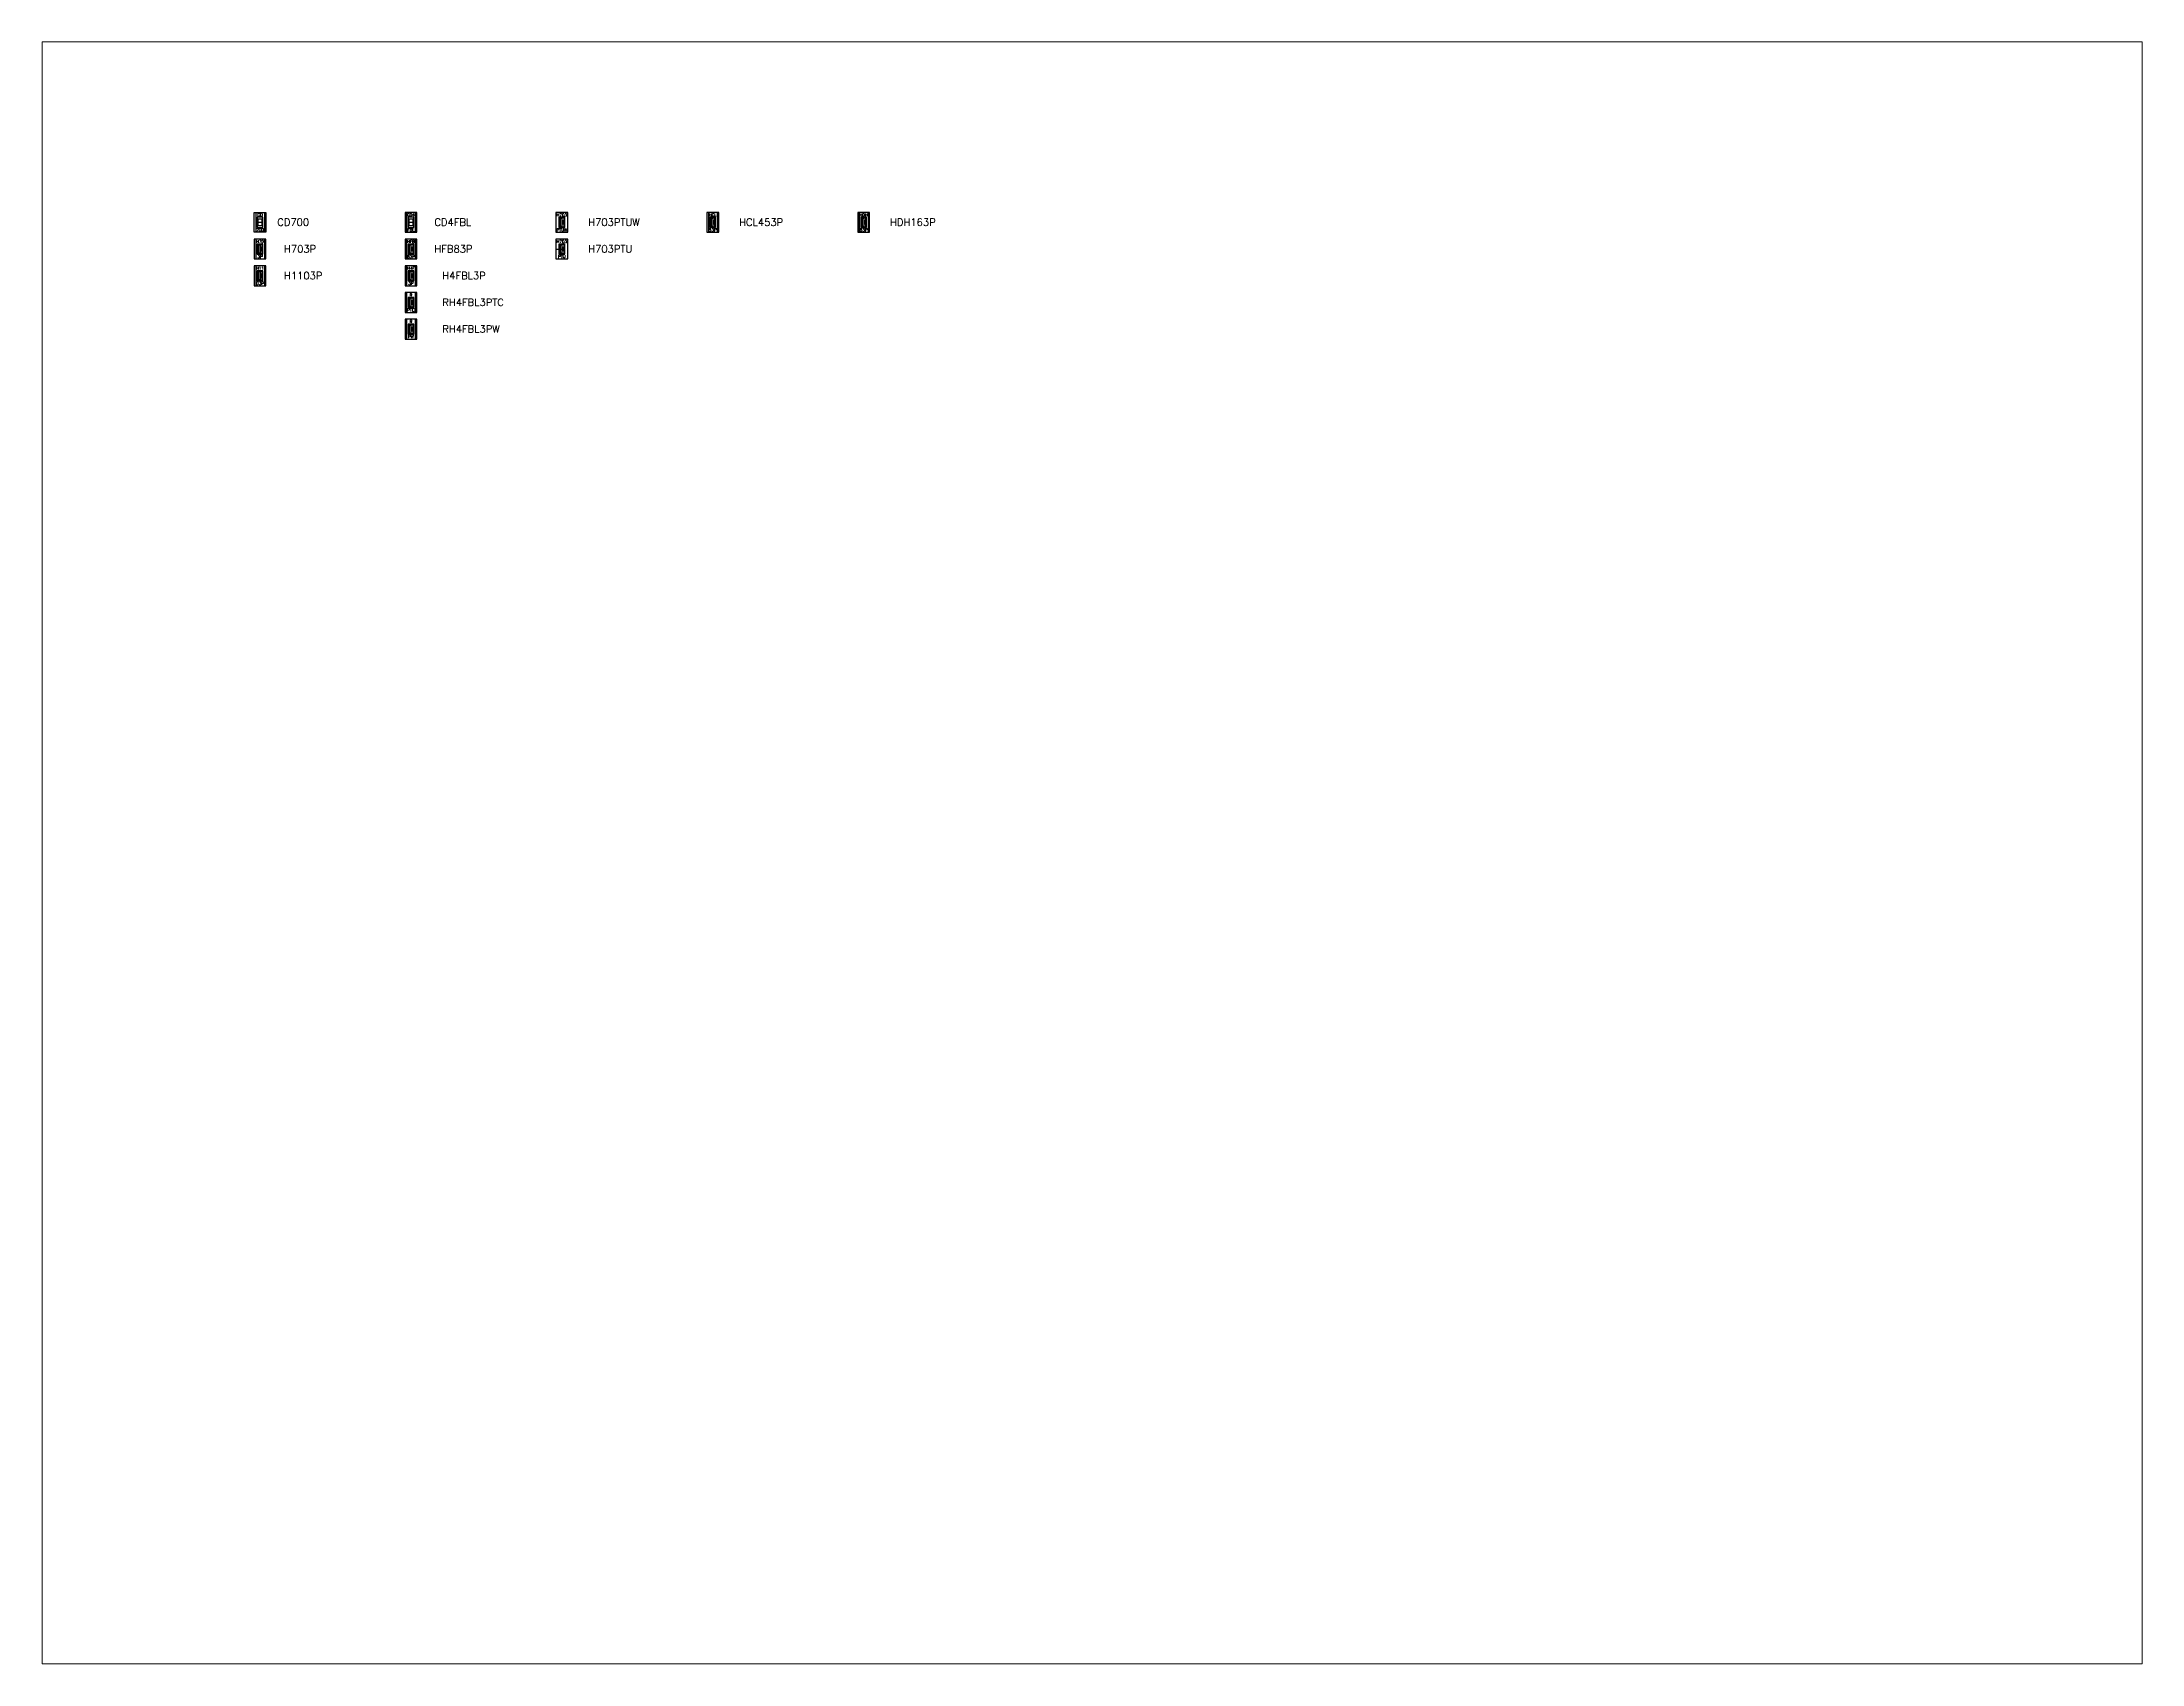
# Paper-space layout 'Pass and Seymour' of a CAD drawing. Header units: inches. Extents: x 4.4 to 39.5, y 3.4 to 30.5.
import ezdxf
from ezdxf.enums import TextEntityAlignment as Align

# ---------------------------------------------------------------- set-up
doc = ezdxf.new("R2010")
doc.units = ezdxf.units.IN
doc.header["$MEASUREMENT"] = 0
doc.layers.add('WATTSTOPPER', color=160, linetype='Continuous')
doc.styles.add('ROMANC', font='COMPLEX.SHX')
doc.styles.add('WS8th', font='complex.shx', dxfattribs={"height": 0.1875})

# ---------------------------------------------------------------- blocks, each defined once
blk = doc.blocks.new('key_PS-CD700')
at = {"layer": 'WATTSTOPPER'}
for p, q in [((-0.073, 0.166), (-0.073, -0.166)), ((0.073, 0.166), (0.073, -0.166))]:
    blk.add_line(p, q, dxfattribs=at)
for points in [[(-0.099, 0.166), (0.099, 0.166), (0.099, -0.166), (-0.099, -0.166)], [(-0.048, -0.084), (0.048, -0.084), (0.048, 0.084), (-0.048, 0.084)], [(-0.037, -0.053), (0.037, -0.053), (0.037, 0.053), (-0.037, 0.053)], [(0.032, 0.005), (0.032, -0.005), (-0.032, -0.005), (-0.032, 0.005)]]:
    blk.add_lwpolyline(points, close=True, dxfattribs=at)
at = {"layer": 'WATTSTOPPER', "style": 'ROMANC'}
for s, p in [('CD', (0, 0.126)), ('700', (0, -0.126))]:
    blk.add_text(s, height=0.0515, dxfattribs=at).set_placement(p, align=Align.MIDDLE_CENTER)
at = {"layer": 'WATTSTOPPER', "style": 'WS8th'}
blk.add_attdef('LEGEND_WATTSTOPPER', (0.288, -0.059), '', height=0.122, dxfattribs=at)
blk = doc.blocks.new('key_PS-H703PTUW')
at = {"layer": 'WATTSTOPPER'}
for points in [[(-0.099, -0.166), (0.099, -0.166), (0.099, 0.166), (-0.099, 0.166)], [(-0.048, -0.084), (0.048, -0.084), (0.048, 0.084), (-0.048, 0.084)], [(-0.037, -0.074), (0.037, -0.074), (0.037, 0.074), (-0.037, 0.074)], [(-0.027, -0.063), (0.006, -0.063), (0.006, 0.063), (-0.027, 0.063)], [(0.027, -0.032), (0.017, -0.032), (0.017, 0.032), (0.027, 0.032)]]:
    blk.add_lwpolyline(points, close=True, dxfattribs=at)
at = {"layer": 'WATTSTOPPER', "style": 'ROMANC'}
for s, p in [('H703', (0, 0.126)), ('PTUW', (0, -0.126))]:
    blk.add_text(s, height=0.0489, dxfattribs=at).set_placement(p, align=Align.MIDDLE_CENTER)
at = {"layer": 'WATTSTOPPER', "style": 'WS8th'}
blk.add_attdef('LEGEND_WATTSTOPPER', (0.442, -0.059), '', height=0.122, dxfattribs=at)
blk = doc.blocks.new('key_PS-CD4FBL')
at = {"layer": 'WATTSTOPPER'}
for p, q in [((-0.073, 0.166), (-0.073, -0.166)), ((0.073, 0.166), (0.073, -0.166))]:
    blk.add_line(p, q, dxfattribs=at)
for points in [[(-0.099, -0.166), (0.099, -0.166), (0.099, 0.166), (-0.099, 0.166)], [(-0.048, -0.084), (0.048, -0.084), (0.048, 0.084), (-0.048, 0.084)], [(-0.037, -0.053), (0.037, -0.053), (0.037, 0.053), (-0.037, 0.053)], [(0.032, 0.005), (0.032, -0.005), (-0.032, -0.005), (-0.032, 0.005)]]:
    blk.add_lwpolyline(points, close=True, dxfattribs=at)
at = {"layer": 'WATTSTOPPER', "style": 'ROMANC'}
for s, height, p in [('CD4', 0.0463, (0, 0.126)), ('FBL', 0.0515, (0, -0.126))]:
    blk.add_text(s, height=height, dxfattribs=at).set_placement(p, align=Align.MIDDLE_CENTER)
at = {"layer": 'WATTSTOPPER', "style": 'WS8th'}
blk.add_attdef('LEGEND_WATTSTOPPER', (0.393, -0.059), '', height=0.122, dxfattribs=at)
blk = doc.blocks.new('key_PS-H703P')
at = {"layer": 'WATTSTOPPER'}
for p, q in [((-0.073, 0.166), (-0.073, -0.166)), ((0.073, 0.166), (0.073, -0.166))]:
    blk.add_line(p, q, dxfattribs=at)
for points in [[(-0.099, -0.166), (0.099, -0.166), (0.099, 0.166), (-0.099, 0.166)], [(-0.048, -0.084), (0.048, -0.084), (0.048, 0.084), (-0.048, 0.084)], [(-0.037, -0.074), (0.037, -0.074), (0.037, 0.074), (-0.037, 0.074)], [(-0.027, -0.063), (0.006, -0.063), (0.006, 0.063), (-0.027, 0.063)], [(0.027, -0.032), (0.017, -0.032), (0.017, 0.032), (0.027, 0.032)]]:
    blk.add_lwpolyline(points, close=True, dxfattribs=at)
at = {"layer": 'WATTSTOPPER', "style": 'ROMANC'}
for s, height, p in [('H70', 0.0463, (0, 0.126)), ('3P', 0.0515, (0, -0.126))]:
    blk.add_text(s, height=height, dxfattribs=at).set_placement(p, align=Align.MIDDLE_CENTER)
at = {"layer": 'WATTSTOPPER', "style": 'WS8th'}
blk.add_attdef('LEGEND_WATTSTOPPER', (0.401, -0.059), '', height=0.122, dxfattribs=at)
blk = doc.blocks.new('key_PS-H1103P')
at = {"layer": 'WATTSTOPPER'}
for p, q in [((-0.073, 0.166), (-0.073, -0.166)), ((0.073, 0.166), (0.073, -0.166))]:
    blk.add_line(p, q, dxfattribs=at)
for points in [[(-0.099, -0.166), (0.099, -0.166), (0.099, 0.166), (-0.099, 0.166)], [(-0.048, -0.084), (0.048, -0.084), (0.048, 0.084), (-0.048, 0.084)], [(-0.037, -0.074), (0.037, -0.074), (0.037, 0.074), (-0.037, 0.074)], [(-0.027, -0.063), (0.006, -0.063), (0.006, 0.063), (-0.027, 0.063)], [(0.027, -0.032), (0.017, -0.032), (0.017, 0.032), (0.027, 0.032)]]:
    blk.add_lwpolyline(points, close=True, dxfattribs=at)
at = {"layer": 'WATTSTOPPER', "style": 'ROMANC'}
for s, height, p in [('H11', 0.0463, (0, 0.126)), ('03P', 0.0515, (0, -0.126))]:
    blk.add_text(s, height=height, dxfattribs=at).set_placement(p, align=Align.MIDDLE_CENTER)
at = {"layer": 'WATTSTOPPER', "style": 'WS8th'}
blk.add_attdef('LEGEND_WATTSTOPPER', (0.401, -0.059), '', height=0.122, dxfattribs=at)
blk = doc.blocks.new('key_PS-HFB83P')
at = {"layer": 'WATTSTOPPER'}
for p, q in [((-0.073, 0.166), (-0.073, -0.166)), ((0.073, 0.166), (0.073, -0.166))]:
    blk.add_line(p, q, dxfattribs=at)
for points in [[(-0.099, -0.166), (0.099, -0.166), (0.099, 0.166), (-0.099, 0.166)], [(-0.048, -0.084), (0.048, -0.084), (0.048, 0.084), (-0.048, 0.084)], [(-0.037, -0.074), (0.037, -0.074), (0.037, 0.074), (-0.037, 0.074)], [(-0.027, -0.063), (0.006, -0.063), (0.006, 0.063), (-0.027, 0.063)], [(0.027, -0.032), (0.017, -0.032), (0.017, 0.032), (0.027, 0.032)]]:
    blk.add_lwpolyline(points, close=True, dxfattribs=at)
at = {"layer": 'WATTSTOPPER', "style": 'ROMANC'}
for s, height, p in [('HFB', 0.0463, (0, 0.126)), ('83P', 0.0515, (0, -0.126))]:
    blk.add_text(s, height=height, dxfattribs=at).set_placement(p, align=Align.MIDDLE_CENTER)
at = {"layer": 'WATTSTOPPER', "style": 'WS8th'}
blk.add_attdef('LEGEND_WATTSTOPPER', (0.393, -0.059), '', height=0.122, dxfattribs=at)
blk = doc.blocks.new('key_PS-H4FBL3P')
at = {"layer": 'WATTSTOPPER'}
for p, q in [((-0.073, 0.166), (-0.073, -0.166)), ((0.073, 0.166), (0.073, -0.166))]:
    blk.add_line(p, q, dxfattribs=at)
for points in [[(-0.099, -0.166), (0.099, -0.166), (0.099, 0.166), (-0.099, 0.166)], [(-0.048, -0.084), (0.048, -0.084), (0.048, 0.084), (-0.048, 0.084)], [(-0.037, -0.074), (0.037, -0.074), (0.037, 0.074), (-0.037, 0.074)], [(-0.027, -0.063), (0.006, -0.063), (0.006, 0.063), (-0.027, 0.063)], [(0.027, -0.032), (0.017, -0.032), (0.017, 0.032), (0.027, 0.032)]]:
    blk.add_lwpolyline(points, close=True, dxfattribs=at)
at = {"layer": 'WATTSTOPPER', "style": 'ROMANC'}
for s, height, p in [('H4F', 0.0463, (0, 0.126)), ('3P', 0.0515, (0, -0.126))]:
    blk.add_text(s, height=height, dxfattribs=at).set_placement(p, align=Align.MIDDLE_CENTER)
at = {"layer": 'WATTSTOPPER', "style": 'WS8th'}
blk.add_attdef('LEGEND_WATTSTOPPER', (0.526, -0.059), '', height=0.122, dxfattribs=at)
blk = doc.blocks.new('key_PS-H703PTU')
at = {"layer": 'WATTSTOPPER'}
for points in [[(-0.099, -0.166), (0.099, -0.166), (0.099, 0.166), (-0.099, 0.166)], [(-0.048, -0.084), (0.048, -0.084), (0.048, 0.084), (-0.048, 0.084)], [(-0.037, -0.074), (0.037, -0.074), (0.037, 0.074), (-0.037, 0.074)], [(-0.027, -0.063), (0.006, -0.063), (0.006, 0.063), (-0.027, 0.063)], [(0.027, -0.032), (0.017, -0.032), (0.017, 0.032), (0.027, 0.032)]]:
    blk.add_lwpolyline(points, close=True, dxfattribs=at)
at = {"layer": 'WATTSTOPPER', "style": 'ROMANC'}
for s, p in [('H703', (0, 0.126)), ('PTU', (0, -0.126))]:
    blk.add_text(s, height=0.0489, dxfattribs=at).set_placement(p, align=Align.MIDDLE_CENTER)
at = {"layer": 'WATTSTOPPER', "style": 'WS8th'}
blk.add_attdef('LEGEND_WATTSTOPPER', (0.442, -0.059), '', height=0.122, dxfattribs=at)
blk = doc.blocks.new('key_PS-HCL453P')
at = {"layer": 'WATTSTOPPER'}
for p, q in [((-0.073, 0.166), (-0.073, -0.166)), ((0.073, 0.166), (0.073, -0.166))]:
    blk.add_line(p, q, dxfattribs=at)
for points in [[(-0.099, -0.166), (0.099, -0.166), (0.099, 0.166), (-0.099, 0.166)], [(-0.048, -0.084), (0.048, -0.084), (0.048, 0.084), (-0.048, 0.084)], [(-0.037, -0.074), (0.037, -0.074), (0.037, 0.074), (-0.037, 0.074)], [(-0.027, -0.063), (0.006, -0.063), (0.006, 0.063), (-0.027, 0.063)], [(0.027, -0.032), (0.017, -0.032), (0.017, 0.032), (0.027, 0.032)]]:
    blk.add_lwpolyline(points, close=True, dxfattribs=at)
at = {"layer": 'WATTSTOPPER', "style": 'ROMANC'}
for s, height, p in [('HCL', 0.0463, (0, 0.126)), ('53P', 0.0515, (0, -0.126))]:
    blk.add_text(s, height=height, dxfattribs=at).set_placement(p, align=Align.MIDDLE_CENTER)
at = {"layer": 'WATTSTOPPER', "style": 'WS8th'}
blk.add_attdef('LEGEND_WATTSTOPPER', (0.442, -0.059), '', height=0.122, dxfattribs=at)
blk = doc.blocks.new('key_PS-HDH163P')
at = {"layer": 'WATTSTOPPER'}
for p, q in [((-0.073, 0.166), (-0.073, -0.166)), ((0.073, 0.166), (0.073, -0.166))]:
    blk.add_line(p, q, dxfattribs=at)
for points in [[(-0.099, -0.166), (0.099, -0.166), (0.099, 0.166), (-0.099, 0.166)], [(-0.048, -0.084), (0.048, -0.084), (0.048, 0.084), (-0.048, 0.084)], [(-0.037, -0.074), (0.037, -0.074), (0.037, 0.074), (-0.037, 0.074)], [(-0.027, -0.063), (0.006, -0.063), (0.006, 0.063), (-0.027, 0.063)], [(0.027, -0.032), (0.017, -0.032), (0.017, 0.032), (0.027, 0.032)]]:
    blk.add_lwpolyline(points, close=True, dxfattribs=at)
at = {"layer": 'WATTSTOPPER', "style": 'ROMANC'}
for s, height, p in [('HDH', 0.0463, (0, 0.126)), ('63P', 0.0515, (0, -0.126))]:
    blk.add_text(s, height=height, dxfattribs=at).set_placement(p, align=Align.MIDDLE_CENTER)
at = {"layer": 'WATTSTOPPER', "style": 'WS8th'}
blk.add_attdef('LEGEND_WATTSTOPPER', (0.442, -0.059), '', height=0.122, dxfattribs=at)
blk = doc.blocks.new('key_RH4FBL3PTC')
at = {"layer": 'WATTSTOPPER'}
for p, q in [((-0.073, 0.166), (-0.073, -0.166)), ((0.073, 0.166), (0.073, -0.166))]:
    blk.add_line(p, q, dxfattribs=at)
for points in [[(-0.099, -0.166), (0.099, -0.166), (0.099, 0.166), (-0.099, 0.166)], [(-0.048, -0.084), (0.048, -0.084), (0.048, 0.084), (-0.048, 0.084)], [(-0.037, -0.074), (0.037, -0.074), (0.037, 0.074), (-0.037, 0.074)], [(-0.027, -0.063), (0.006, -0.063), (0.006, 0.063), (-0.027, 0.063)], [(0.027, -0.032), (0.017, -0.032), (0.017, 0.032), (0.027, 0.032)]]:
    blk.add_lwpolyline(points, close=True, dxfattribs=at)
at = {"layer": 'WATTSTOPPER', "style": 'ROMANC'}
for s, height, p in [('R', 0.0463, (0, 0.126)), ('PTC', 0.0515, (0, -0.126))]:
    blk.add_text(s, height=height, dxfattribs=at).set_placement(p, align=Align.MIDDLE_CENTER)
at = {"layer": 'WATTSTOPPER', "style": 'WS8th'}
blk.add_attdef('LEGEND_WATTSTOPPER', (0.526, -0.059), '', height=0.122, dxfattribs=at)
blk = doc.blocks.new('key_RH4FBL3PW')
at = {"layer": 'WATTSTOPPER'}
for p, q in [((-0.073, 0.166), (-0.073, -0.166)), ((0.073, 0.166), (0.073, -0.166))]:
    blk.add_line(p, q, dxfattribs=at)
for points in [[(-0.099, -0.166), (0.099, -0.166), (0.099, 0.166), (-0.099, 0.166)], [(-0.048, -0.084), (0.048, -0.084), (0.048, 0.084), (-0.048, 0.084)], [(-0.037, -0.074), (0.037, -0.074), (0.037, 0.074), (-0.037, 0.074)], [(-0.027, -0.063), (0.006, -0.063), (0.006, 0.063), (-0.027, 0.063)], [(0.027, -0.032), (0.017, -0.032), (0.017, 0.032), (0.027, 0.032)]]:
    blk.add_lwpolyline(points, close=True, dxfattribs=at)
at = {"layer": 'WATTSTOPPER', "style": 'ROMANC'}
for s, height, p in [('R', 0.0463, (0, 0.126)), ('PW', 0.0515, (0, -0.126))]:
    blk.add_text(s, height=height, dxfattribs=at).set_placement(p, align=Align.MIDDLE_CENTER)
at = {"layer": 'WATTSTOPPER', "style": 'WS8th'}
blk.add_attdef('LEGEND_WATTSTOPPER', (0.526, -0.059), '', height=0.122, dxfattribs=at)

psp = doc.layouts.new('Pass and Seymour')

# ---------------------------------------------------------------- linework, layer by layer
psp.add_line((13.002, 27.078), (13.113, 27.078))

# ---------------------------------------------------------------- block references
for name, p, values in [('key_PS-CD700', (8.044, 27.525), {'LEGEND_WATTSTOPPER': 'CD700'}), ('key_PS-CD4FBL', (10.569, 27.525), {'LEGEND_WATTSTOPPER': 'CD4FBL'}), ('key_PS-H703PTUW', (13.095, 27.525), {'LEGEND_WATTSTOPPER': 'H703PTUW'}), ('key_PS-HCL453P', (15.621, 27.525), {'LEGEND_WATTSTOPPER': 'HCL453P'}), ('key_PS-HDH163P', (18.147, 27.525), {'LEGEND_WATTSTOPPER': 'HDH163P'}), ('key_PS-H703P', (8.044, 27.078), {'LEGEND_WATTSTOPPER': 'H703P'}), ('key_PS-HFB83P', (10.569, 27.078), {'LEGEND_WATTSTOPPER': 'HFB83P'}), ('key_PS-H703PTU', (13.095, 27.078), {'LEGEND_WATTSTOPPER': 'H703PTU'}), ('key_PS-H1103P', (8.044, 26.631), {'LEGEND_WATTSTOPPER': 'H1103P'}), ('key_PS-H4FBL3P', (10.569, 26.631), {'LEGEND_WATTSTOPPER': 'H4FBL3P'}), ('key_RH4FBL3PTC', (10.569, 26.184), {'LEGEND_WATTSTOPPER': 'RH4FBL3PTC'}), ('key_RH4FBL3PW', (10.569, 25.738), {'LEGEND_WATTSTOPPER': 'RH4FBL3PW'})]:
    psp.add_blockref(name, p).add_auto_attribs(values)

# ---------------------------------------------------------------- viewports
at = {"layer": '0'}
psp.add_viewport(center=(21.969, 16.969), size=(35.15, 27.15), view_center_point=(6, 4.5), view_height=9.33924, dxfattribs=at)

doc.saveas('drawing.dxf')
